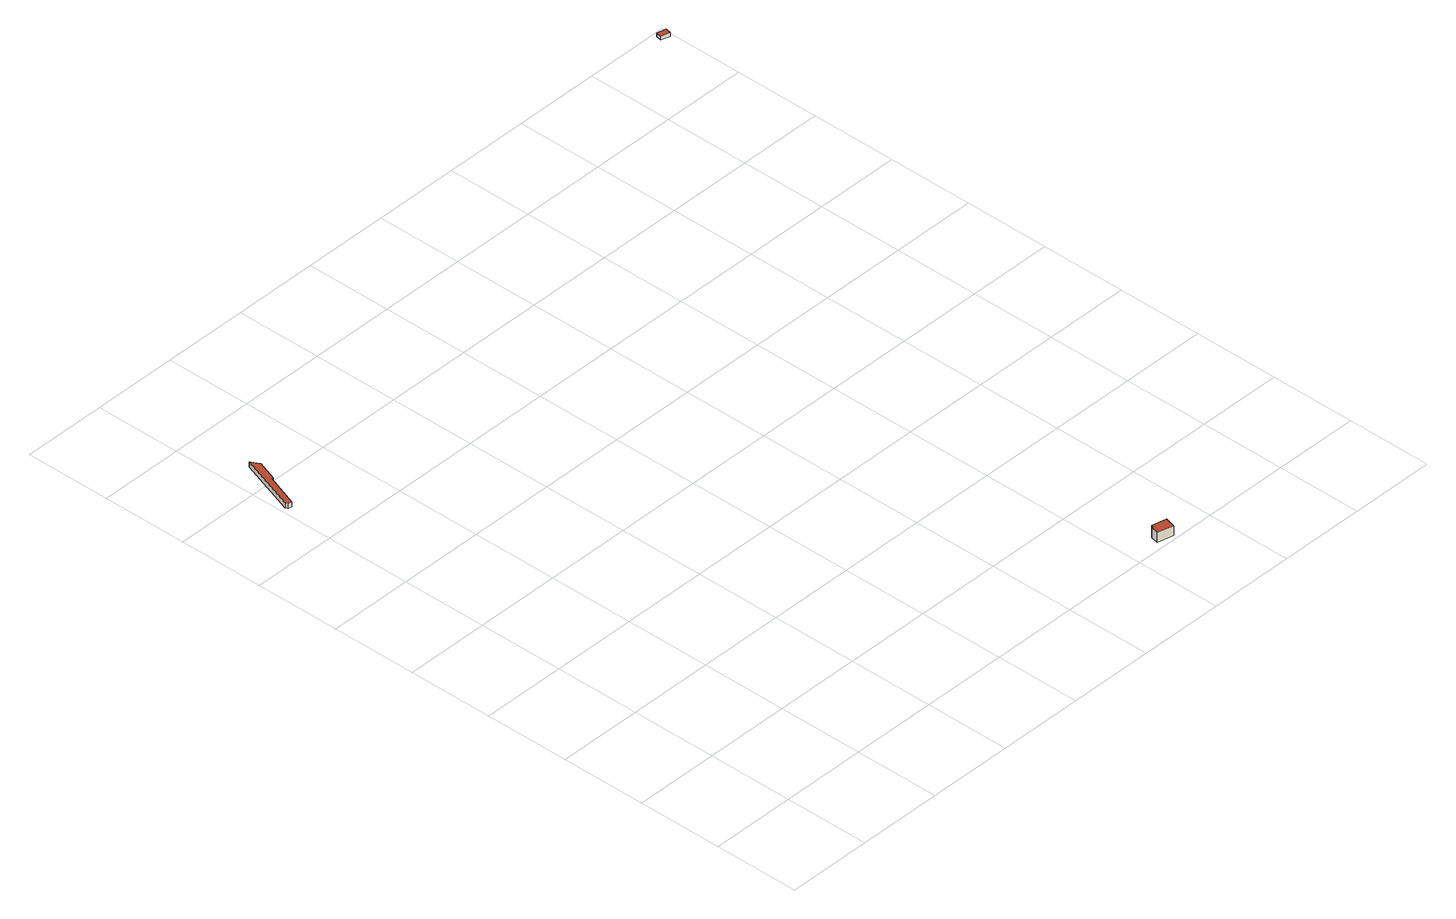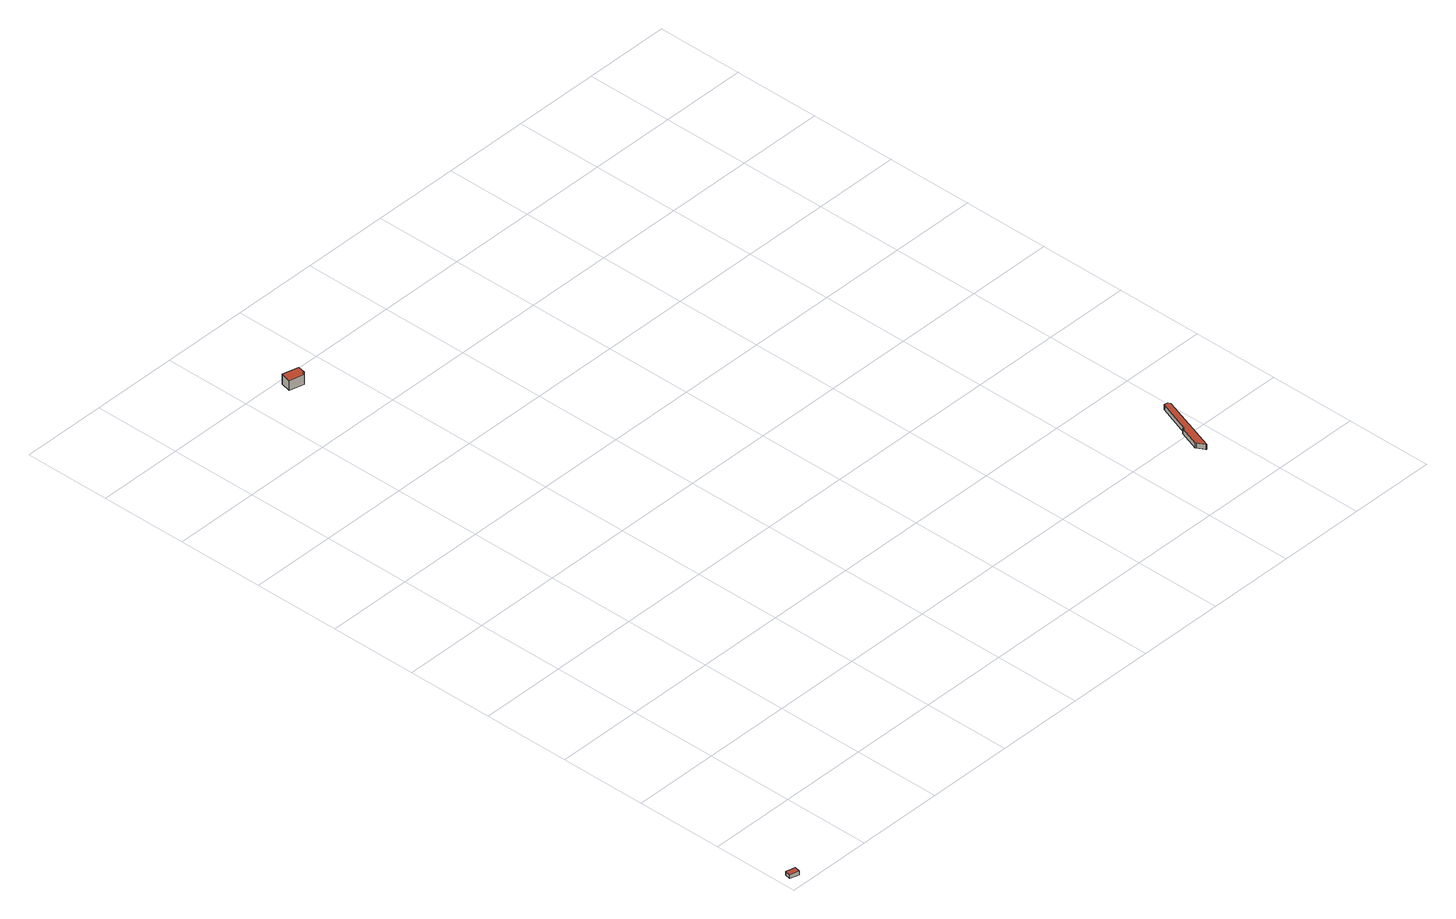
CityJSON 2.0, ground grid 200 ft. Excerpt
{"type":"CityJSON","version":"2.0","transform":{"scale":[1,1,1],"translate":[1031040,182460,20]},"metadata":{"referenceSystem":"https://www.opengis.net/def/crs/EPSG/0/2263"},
"CityObjects":{
"building1":{"type":"Building","attributes":{"name":"Bldg_4210013649","BIN":"4592599"},"geometry":[{"type":"MultiSurface","lod":"2","boundaries":[[[0,1,2,3,4,5,6,7,8]],[[9,10,11,12,13,14,15,16,17]],[[0,8,17,16]],[[1,0,16,15]],[[2,1,15,14]],[[3,2,14,13]],[[4,3,13,12]],[[5,4,12,11]],[[6,5,11,10]],[[7,6,10,9]],[[8,7,9,17]]],"semantics":{"surfaces":[{"type":"RoofSurface","BIN":"4592599"},{"type":"GroundSurface"},{"type":"WallSurface"}],"values":[0,1,2,2,2,2,2,2,2,2,2]}}]},
"building2":{"type":"Building","attributes":{"name":"Bldg_4210009590","BIN":"4257087"},"geometry":[{"type":"MultiSurface","lod":"2","boundaries":[[[18,19,20,21,22,23]],[[24,25,26,27,28,29]],[[25,24,23,22]],[[26,25,22,21]],[[27,26,21,20]],[[28,27,20,19]],[[29,28,19,18]],[[24,29,18,23]]],"semantics":{"surfaces":[{"type":"GroundSurface"},{"type":"RoofSurface","BIN":"4257087"},{"type":"WallSurface"}],"values":[0,1,2,2,2,2,2,2]}}]},
"building3":{"type":"Building","attributes":{"name":"Bldg_4511003068","BIN":"4568252"},"geometry":[{"type":"MultiSurface","lod":"2","boundaries":[[[30,31,32,33]],[[34,35,36,37]],[[30,33,37,36]],[[31,30,36,35]],[[32,31,35,34]],[[33,32,34,37]]],"semantics":{"surfaces":[{"type":"RoofSurface","BIN":"4568252"},{"type":"GroundSurface"},{"type":"WallSurface"}],"values":[0,1,2,2,2,2]}}]}
},
"vertices":[
[66,1442,16],[58,1459,16],[56,1460,16],[9,1323,16],[12,1317,16],[20,1316,16],[48,1394,16],[51,1392,16],[68,1441,16],[51,1392,4],[48,1394,4],[20,1316,4],[12,1317,4],[9,1323,4],[56,1460,4],[58,1459,4],[66,1442,4],[68,1441,4],
[1113,33,0],[1107,9,0],[1070,18,0],[1074,36,0],[1078,35,0],[1079,41,0],[1079,41,24],[1078,35,24],[1074,36,24],[1070,18,24],[1107,9,24],[1113,33,24],
[1567,1783,19],[1564,1770,19],[1585,1765,19],[1588,1778,19],[1585,1765,10],[1564,1770,10],[1567,1783,10],[1588,1778,10]
]}
